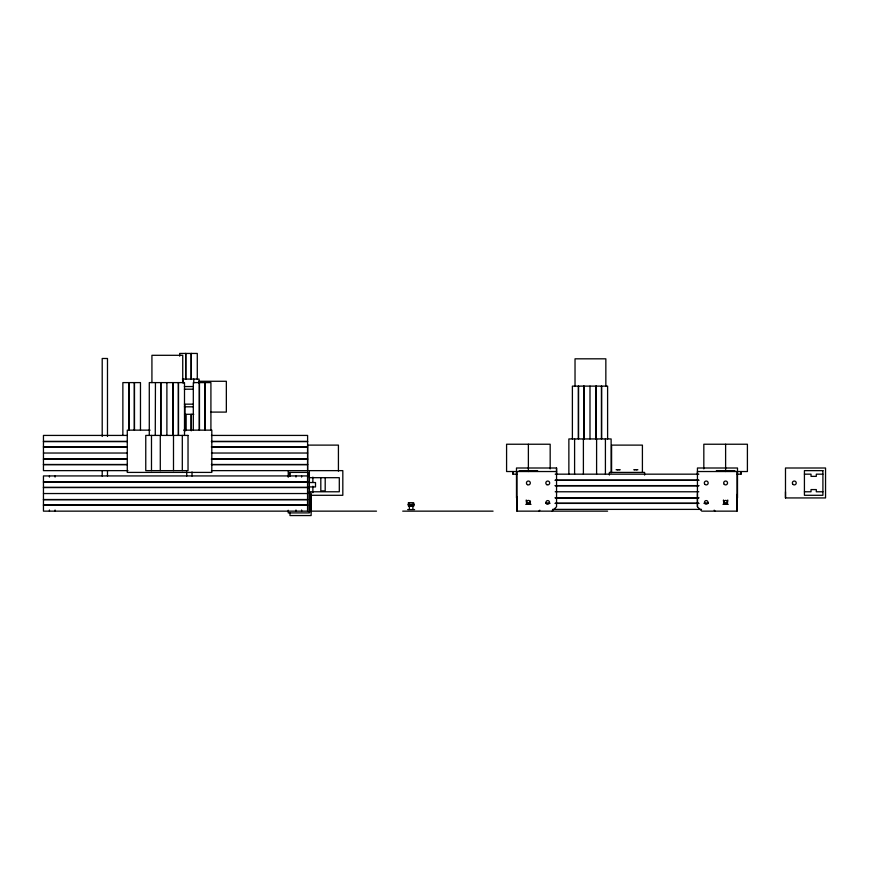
<?xml version="1.0" encoding="UTF-8"?>
<svg xmlns="http://www.w3.org/2000/svg" width="869" height="869" viewBox="0 0 869 869"><rect width="100%" height="100%" fill="white"/><g stroke="black" fill="none" stroke-linecap="round" stroke-linejoin="round"><path stroke-width="1.3" d="M288.236 510.266L288.236 512.906L309.364 512.906L309.364 470.64M288.236 477.244L288.236 470.64M289.996 476.418L289.996 472.41M289.551 475.93L289.551 472.41L308.039 472.41L308.039 475.93L43.45 475.93L43.45 511.146L307.604 511.146L307.604 472.41M307.604 471.107L307.604 445.113L338.421 445.113L338.421 471.107M312.873 492.701L312.873 486.216M312.873 482.328L312.873 477.135M320.813 478.026L320.813 490.898L325.191 490.898L325.212 478.026M408.669 506.214L408.484 503.89L408.821 506.214M409.006 506.214L409.006 505.334M409.375 509.125L409.375 506.453M409.234 506.214L409.234 505.334M409.495 506.214L409.495 505.334M409.788 506.214L409.788 505.334M410.092 506.214L410.092 505.334M410.418 506.214L410.418 505.334M410.755 506.214L410.755 505.334M411.102 506.214L411.102 505.334M412.894 509.125L412.894 506.453M413.307 506.214L413.655 503.846M413.459 506.214L413.633 503.89L413.655 505.334L408.463 505.334L408.484 503.89M512.971 474.17L512.971 471.53L512.971 474.17L516.936 474.17M607.594 511.146L516.936 511.146L516.936 496.938M556.551 474.17L556.551 468L516.49 468L516.49 497.937M737.064 471.53L737.064 511.146L701.837 511.146L697.438 506.746L697.438 493.538M697.438 474.17L697.438 471.53L747.405 471.53L747.405 444.233L703.825 444.233L703.825 468.923M725.615 471.53L725.615 444.233M737.064 511.146L737.064 494.418M741.018 474.17L741.018 471.53L741.018 474.17L737.064 474.17M785.489 497.937L785.489 468L825.55 468L825.55 497.937L785.489 497.937L785.489 491.778M408.56 505.334L408.604 504.042L408.821 505.334M408.734 504.183L408.68 505.334L408.604 504.042M408.463 504.454L413.231 504.292L413.155 505.334L413.383 504.183L413.438 505.334M414.611 509.592L407.659 509.592M538.943 511.146L539.823 510.179M552.152 511.146L556.551 506.746L556.551 468M634.652 469.771L635.402 469.771L634.533 469.76M616.24 469.771L616.11 469.76M633.849 469.771L633.718 469.76M620.14 469.771L620.27 469.76M182.381 379.069L199.044 379.069L199.044 383.131M199.044 381.274L226.342 381.274L226.342 412.091L210.743 412.091M184.38 386.553L193.429 386.553M184.38 389.193L193.429 389.193M184.38 404.161L193.429 404.161M184.38 406.811L193.429 406.811M184.521 414.296L193.765 414.296M150.087 430.144L127.276 430.144L127.276 472.41L211.808 472.41L211.808 430.144L183.631 430.144M127.439 435.423L43.45 435.423L43.45 470.64L127.928 470.64M211.428 435.423L307.604 435.423L307.604 446.872L211.428 446.872M43.45 441.409L127.439 441.409M211.428 441.409L307.604 441.409M43.45 441.593L127.439 441.593M211.428 441.593L307.604 441.593M43.45 446.872L127.439 446.872M43.45 447.046L127.439 447.046M211.428 447.046L307.604 447.046L307.604 470.64M43.45 453.031L127.439 453.031M211.428 453.031L307.604 453.031M43.45 459.028L127.439 459.028M211.428 459.028L307.604 459.028M43.45 459.201L127.439 459.201M211.428 459.201L307.604 459.201M43.45 464.481L127.439 464.481M211.428 464.481L307.604 464.481M43.45 464.654L127.439 464.654M211.428 464.654L307.604 464.654M211.428 470.64L342.82 470.64L342.82 495.297L310.57 495.297M519.13 470.64L537.629 470.64M716.371 470.64L734.859 470.64M556.551 471.53L506.584 471.53L506.584 444.233L550.175 444.233L550.175 468.923M555.204 474.17L698.795 474.17M804.422 474.17L811.027 474.17L811.027 476.364L816.306 476.364L816.306 474.17L822.91 474.17M309.364 477.689L339.301 477.689L339.301 491.778L309.364 491.778M555.204 480.155L698.795 480.155M555.204 480.329L698.795 480.329M307.604 481.654L309.364 481.654M43.45 481.915L307.604 481.915M43.45 482.089L307.604 482.089M308.756 482.534L315.512 482.534L315.512 486.933L308.756 486.933M555.204 485.619L698.795 485.619M555.204 485.793L698.795 485.793M43.45 487.379L307.604 487.379M43.45 487.552L307.604 487.552M307.604 487.813L309.364 487.813M555.204 491.778L698.795 491.778M804.422 491.778L811.027 491.778L811.027 489.573L816.306 489.573L816.306 491.778L822.91 491.778M308.777 493.103L311.124 493.103L311.124 511.591L308.777 511.591M43.45 493.538L307.604 493.538M555.204 497.763L698.795 497.763M555.204 497.937L698.795 497.937M43.45 499.523L307.604 499.523M43.45 499.697L307.604 499.697M545.721 503.227L549.784 503.227M555.204 503.227L698.795 503.227M704.205 503.227L708.278 503.227M545.721 503.401L549.784 503.401M555.204 503.401L698.795 503.401M704.205 503.401L708.278 503.401M525.734 504.324L531.024 504.324M722.975 504.324L728.255 504.324M43.45 504.987L307.604 504.987M43.45 505.161L307.604 505.161M552.488 509.386L701.5 509.386M310.092 511.146L376.505 511.146M402.716 511.146L493.071 511.146M637.748 469.771L637.889 469.76M714.166 510.179L715.046 511.146M413.231 504.292L413.307 505.334M737.499 497.937L737.499 468L697.438 468L697.438 506.746M644.602 475.05L644.602 472.41L609.386 472.41L609.386 475.05M642.408 472.41L642.408 445.113L611.591 445.113L611.591 472.41M611.124 472.812L611.124 438.943L568.869 438.943L568.869 474.17M607.605 438.943L607.605 386.118L572.389 386.118L572.389 438.943M605.845 386.118L605.845 358.821L575.028 358.821L575.028 386.118M605.411 438.943L605.411 474.17M601.62 386.118L601.62 438.943M601.446 386.118L601.446 438.943M596.601 438.943L596.601 474.17M596.156 386.118L596.156 438.943M595.982 386.118L595.982 438.943M589.997 386.118L589.997 438.943M584.011 386.118L584.011 438.943M583.838 386.118L583.838 438.943M583.392 438.943L583.392 474.17M578.548 386.118L578.548 438.943M578.374 386.118L578.374 438.943M574.594 438.943L574.594 474.17M528.374 444.233L528.374 471.53M516.936 471.53L516.936 511.146M311.124 494.418L311.124 515.556L289.996 515.556L289.996 512.906M307.604 475.93L307.604 511.146M301.619 475.93L301.619 477.07M301.619 510.005L301.619 511.146M295.981 475.93L295.981 477.07M295.981 510.005L295.981 511.146M210.917 430.003L210.917 382.599L193.309 382.599L193.309 430.003M204.932 382.599L204.932 430.003M204.758 382.599L204.758 430.003M199.468 382.599L199.468 430.003M199.294 382.599L199.294 430.003M197.285 379.188L197.285 353.444L179.677 353.444L179.677 356.16M193.765 379.069L193.765 383.131M192.016 471.965L192.016 476.093M191.299 353.444L191.299 379.188M191.299 414.404L191.299 430.666M191.126 353.444L191.126 379.188M191.126 414.404L191.126 430.666M186.737 471.965L186.737 476.093M185.836 353.444L185.836 379.188M185.836 414.404L185.836 430.666M185.662 353.444L185.662 379.188M185.662 414.404L185.662 430.666M184.945 404.606L184.945 430.6M184.5 435.423L184.5 382.599L149.283 382.599L149.283 435.423M183.196 379.069L183.196 383.131M182.74 382.599L182.74 355.302L151.923 355.302L151.923 382.599M182.305 435.423L182.305 470.64M178.514 382.599L178.514 435.423M178.341 382.599L178.341 435.423M173.496 435.423L173.496 470.64M173.061 382.599L173.061 435.423M172.877 382.599L172.877 435.423M166.891 382.599L166.891 435.423M160.906 382.599L160.906 435.423M160.732 382.599L160.732 435.423M160.287 435.423L160.287 470.64M155.442 382.599L155.269 435.423M151.488 435.423L151.488 470.64M140.474 430.003L140.474 382.599L122.866 382.599L122.866 435.423M134.489 382.599L134.489 430.003M134.315 382.599L134.315 430.003M129.036 382.599L129.036 430.003M128.851 382.599L128.851 430.003M107.484 436.444L107.484 358.484L102.205 358.484L102.205 436.444M107.484 470.618L107.484 476.093M102.205 470.618L102.205 476.093M55.073 475.93L55.073 477.07M55.073 510.005L55.073 511.146M49.435 475.93L49.435 477.07M49.435 510.005L49.435 511.146M727.744 500.012A2.205 2.205 0 0 1 725.615 502.782A2.205 2.205 0 0 1 723.486 500.012M530.503 501.152A2.205 2.205 0 0 1 527.809 502.706A2.205 2.205 0 0 1 526.256 500.012M408.463 502.695L408.484 506.214L413.655 506.214L413.655 502.695L408.463 502.695M412.634 504.454L412.981 505.334L412.634 504.454M617.109 469.76L617.794 469.771L617.109 469.76M618.75 469.76L619.336 469.771L618.75 469.76M636.358 469.76L636.944 469.771L636.358 469.76M188.03 435.423L145.764 435.423L145.764 470.64L188.03 470.64L188.03 435.423M822.91 470.64L804.422 470.64L804.422 495.297L822.91 495.297L822.91 470.64M792.919 484.337A1.934 1.934 0 0 0 796.167 483.468A1.934 1.934 0 0 0 793.788 481.1A1.934 1.934 0 0 0 792.919 484.337M724.648 504.02A1.934 1.934 0 0 0 727.549 502.347A1.934 1.934 0 0 0 724.648 500.663A1.934 1.934 0 0 0 724.648 504.02M527.407 504.02A1.934 1.934 0 0 0 530.318 502.347A1.934 1.934 0 0 0 527.407 500.663A1.934 1.934 0 0 0 527.407 504.02M546.873 503.868A1.76 1.76 0 0 0 549.512 502.347A1.76 1.76 0 0 0 546.873 500.816A1.76 1.76 0 0 0 546.873 503.868M546.786 484.652A1.934 1.934 0 0 0 549.686 482.968A1.934 1.934 0 0 0 546.786 481.296A1.934 1.934 0 0 0 546.786 484.652M527.407 484.652A1.934 1.934 0 0 0 530.318 482.968A1.934 1.934 0 0 0 527.407 481.296A1.934 1.934 0 0 0 527.407 484.652M704.998 503.585A1.76 1.76 0 0 0 707.942 502.803A1.76 1.76 0 0 0 705.78 500.642A1.76 1.76 0 0 0 704.998 503.585M704.868 484.337A1.934 1.934 0 0 0 708.116 483.468A1.934 1.934 0 0 0 705.737 481.1A1.934 1.934 0 0 0 704.868 484.337M724.246 484.337A1.934 1.934 0 0 0 727.483 483.468A1.934 1.934 0 0 0 725.115 481.1A1.934 1.934 0 0 0 724.246 484.337"/></g></svg>
